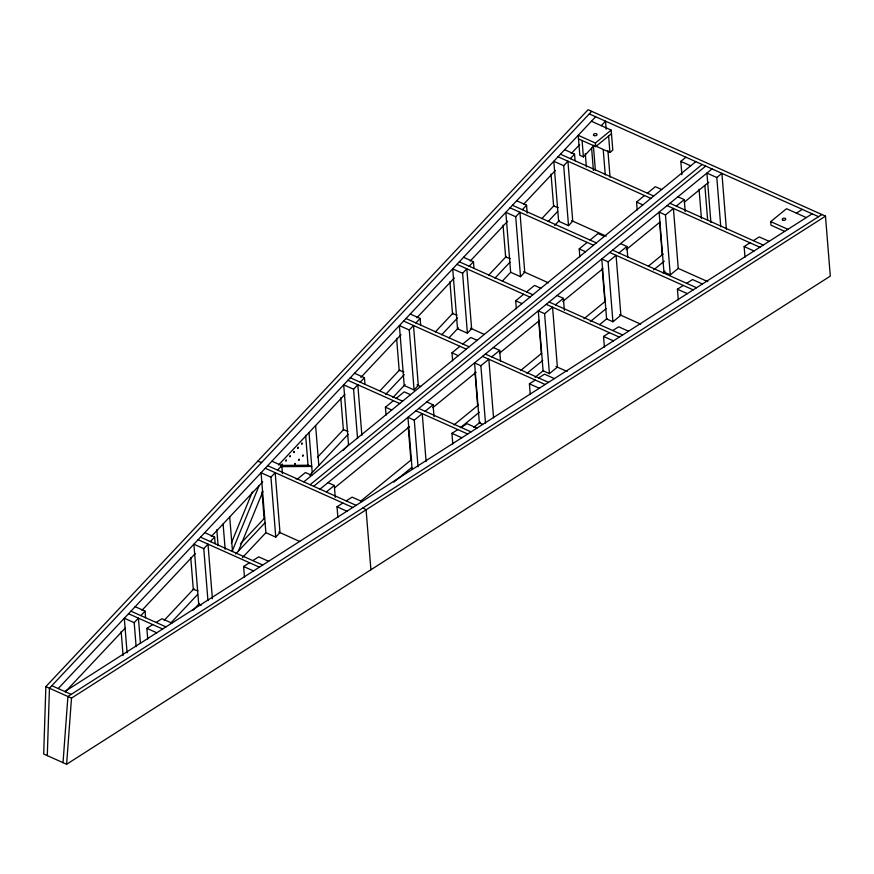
<?xml version="1.0" encoding="UTF-8"?>
<svg xmlns="http://www.w3.org/2000/svg" width="874" height="874" viewBox="0 0 874 874"><rect width="100%" height="100%" fill="white"/><g stroke="black" fill="none" stroke-linecap="round" stroke-linejoin="round"><path stroke-width="1.31" d="M45.863 686.614L43.7 754L66.61 764.269L830.3 276.108L825.482 216.151L588.082 109.731L45.863 686.614L71.504 698.108L825.482 216.151M47.294 755.606L49.457 688.22L591.676 111.348M63.026 762.652L67.921 696.491L821.888 214.545M66.61 764.269L71.504 698.108M231.315 543.169L252.346 491.953M232.429 550.62L259.108 485.66M238.405 551.079L262.954 491.297M58.208 688.559L595.653 116.755M65.332 691.826L125.179 628.155M142.014 610.249L195.306 553.537M211.202 536.625L262.692 481.847M278.533 465.001L344.924 394.36M360.82 377.448L401.024 334.666M416.92 317.754L454.327 277.965M470.223 261.053L507.619 221.253M523.526 204.341L555.318 170.517M571.214 153.606L579.626 144.658M136.125 646.64L134.192 622.659L138.42 618.158L140.463 643.472M140.823 615.613L145.051 611.112L135.164 606.676M207.946 600.591L203.773 548.643L208.001 544.141L212.393 598.756M210.394 541.585L214.622 537.084L204.745 532.659M270.94 477.171L275.179 472.67L279.997 532.616L275.769 537.117L265.882 532.681L261.064 472.736L270.94 477.171L275.769 537.117M277.571 470.114L281.799 465.613L271.912 461.188M357.553 438.54L353.588 389.247L357.816 384.746L361.88 435.372M360.208 382.2L364.436 377.699L354.549 373.264M409.272 330.001L413.5 325.499L418.318 385.445L414.09 389.946L404.214 385.521L399.385 325.565L409.272 330.001L414.09 389.946M415.893 322.954L420.132 318.453L410.245 314.017M462.586 273.278L466.814 268.777L471.632 328.722L467.404 333.223L457.528 328.799L452.699 268.842L462.586 273.278L467.404 333.223M469.207 266.231L473.446 261.73L463.559 257.295M515.715 216.752L519.943 212.251L524.761 272.207L520.533 276.697L510.656 272.273L505.827 212.327L515.715 216.752L520.533 276.697M522.346 209.705L526.574 205.204L516.687 200.769M563.697 165.699L567.925 161.198L572.743 221.144L568.515 225.645L558.628 221.22L553.81 161.264L563.697 165.699L568.515 225.645M570.318 158.653L574.546 154.152L564.67 149.716M601.312 125.681L605.54 121.191L606.185 129.177M578.501 138.911L595.686 146.613L595.402 143.019L578.206 135.317L579.823 155.299L583.406 156.905L594.222 145.401L609.932 152.447L612.805 150.099L611.188 130.117L591.425 121.257M164.137 620.442L194.061 588.606M317.481 457.299L343.657 429.451M380.114 390.656L399.757 369.768M435.285 331.967L453.049 313.067M488.577 275.266L506.341 256.366M541.869 218.566L554.018 205.63M240.437 543.781L264.691 517.976M170.517 623.293L197.633 594.451M235.663 553.985L264.953 522.827M309.757 475.172L348.169 434.302M385.565 394.513L404.269 374.607M441.665 334.818L457.561 317.918M494.957 278.129L509.913 262.211M548.249 221.428L557.601 211.475M192.881 610.358L199.425 603.399M242.426 557.645L265.794 532.779M343.395 450.219L348.999 444.254M392.939 397.506L405.088 384.582M449.028 337.834L458.38 327.881M502.321 281.144L510.733 272.185M554.673 225.437L559.338 220.467M595.402 143.019L611.188 130.117M595.686 146.613L611.483 133.711M681.895 174.713L680.824 161.384L685.926 157.222M297.477 479.039L305.441 472.528L311.767 475.369M386.057 415.194L385.412 407.208L393.376 400.696M396.25 398.347L404.214 391.847L410.54 394.677M452.623 360.82L451.978 352.834L459.942 346.322M462.816 343.985L470.78 337.473L477.106 340.314M516.348 308.773L515.704 300.776L523.668 294.265M526.541 291.927L534.506 285.416L540.831 288.256M579.855 256.89L579.211 248.904L587.175 242.393M590.048 240.055L598.013 233.544L604.338 236.384M637.201 210.044L636.556 202.047L644.531 195.536M647.394 193.198L655.358 186.686L661.684 189.527M303.802 481.869L695.802 161.657M310.128 484.709L702.128 164.487M313.69 486.305L705.689 166.082M320.015 489.145L712.015 168.922M326.341 491.975L334.305 485.474L327.979 482.634M418.034 466.771L414.276 420.143L422.24 413.631L426.108 461.592M425.114 411.293L433.078 404.782L426.752 401.953M485.485 423.027L480.875 365.747L488.839 359.236L493.548 417.848M491.701 356.898L499.666 350.387L493.34 347.546M544.6 313.69L552.565 307.178L557.383 367.124L549.418 373.635L543.093 370.794L538.275 310.849L544.6 313.69L549.418 373.635M555.427 304.84L563.391 298.329L557.066 295.499M608.096 261.818L616.061 255.306L620.89 315.252L612.925 321.763L606.6 318.923L601.771 258.977L608.096 261.818L612.925 321.763M618.934 252.968L626.898 246.457L620.573 243.617M665.453 214.96L673.417 208.46L678.246 268.405L670.271 274.906L663.945 272.076L659.127 212.131L665.453 214.96L670.271 274.906M676.29 206.111L684.255 199.611L677.929 196.77M334.556 487.911L409.567 426.632M432.816 407.645L476.133 372.258M499.382 353.26L539.531 320.463M562.78 301.475L602.929 268.679M626.177 249.691L659.99 222.072M684.287 202.222L708.836 182.163M720.766 226.803L716.8 177.52L721.902 173.358L726.403 229.305M361.028 500.878L411.741 459.44M454.01 424.917L478.307 405.066M520.576 370.543L541.705 353.282M583.974 318.759L605.103 301.486M648.432 266.1L663.224 254.017M393.77 482.131L411.73 467.459M460.336 427.757L479.356 412.222M526.902 373.373L542.754 360.427M590.3 321.588L606.152 308.642M653.697 269.804L664.262 261.173M473.817 427.386L480.154 422.208M535.106 377.328L543.552 370.423M599.553 324.68L606.949 318.639M662.951 272.885L665.07 271.159M784.612 231.315L771.021 225.219L770.726 221.614L786.524 208.711L806.287 217.582M147.728 639.003L146.865 628.34L152.742 624.582M156.085 622.452L161.963 618.694L171.85 623.118M244.469 577.157L243.617 566.505L249.494 562.736M252.826 560.605L258.715 556.847L268.591 561.283M337.877 517.452L337.025 506.789L342.903 503.031M346.235 500.9L352.124 497.142L362 501.567M452.787 443.992L451.934 433.34L457.812 429.582M461.155 427.452L467.033 423.693L476.92 428.118M530.267 394.48L529.404 383.817L535.281 380.059M538.624 377.929L544.502 374.17L554.389 378.595M604.393 347.087L603.541 336.424L609.418 332.666M612.761 330.536L618.639 326.778L628.526 331.213M678.279 299.858L677.416 289.207L683.304 285.448M686.636 283.318L692.514 279.56L702.401 283.984M744.998 257.218L744.145 246.555L750.023 242.797M753.355 240.667L759.233 236.909L769.12 241.333M796.411 213.147L802.288 209.389M64.829 691.531L812.175 213.824M281.297 465.416L308.052 465.241L311.734 466.443L280.969 466.65M295.762 478.744L298.438 478.733M558.235 207.586L553.613 206.067L551.035 174.101M510.252 258.628L505.631 257.12L503.053 225.142M457.124 315.153L452.503 313.646L449.924 281.668M403.81 371.876L399.189 370.368L396.61 338.391M347.983 431.275L343.362 429.768L340.784 397.79M257.721 461.221L261.621 462.488M197.928 590.922L193.296 589.415L190.729 557.437M589.273 113.893L818.556 216.676M680.824 161.384L690.711 165.82M716.8 177.52L706.924 173.085L710.89 222.378M770.726 221.614L787.911 229.327M669.954 203.281L763.242 245.091M560.442 154.217L653.719 196.038M558.038 156.774L650.857 198.376M667.091 205.619L759.91 247.233M744.145 246.555L754.022 250.991M636.556 202.047L642.882 204.887M571.52 220.598L606.174 236.133M678.104 268.34L707.798 281.657M512.459 205.27L596.374 242.885M612.608 250.128L696.523 287.743M510.055 207.826L593.501 245.233M609.735 252.466L693.18 289.873M677.416 289.207L687.303 293.631M579.211 248.904L585.536 251.734M523.602 271.683L548.511 282.848M619.546 314.651L640.718 324.145M459.331 261.796L532.867 294.767M549.101 302L622.638 334.971M456.927 264.352L529.994 297.105M546.239 304.349L619.305 337.102M603.541 336.424L613.428 340.86M515.704 300.776L522.029 303.617M470.42 328.187L484.043 334.294M556.017 366.512L567.16 371.516M406.017 318.518L469.141 346.814M485.376 354.057L548.511 382.353M403.613 321.075L466.279 349.163M482.514 356.395L545.168 384.494M529.404 383.817L539.291 388.253M480.875 365.747L474.549 362.907L479.367 422.852L482.535 424.272M451.978 352.834L458.304 355.663M417.04 384.877L420.722 386.526M350.321 377.765L402.575 401.188M418.788 408.453L471.031 431.876M347.928 380.321L399.702 403.526M415.915 410.802L467.699 434.007M353.588 389.247L343.701 384.822L348.518 444.768M451.934 433.34L461.822 437.765M385.412 407.208L391.738 410.037M414.276 420.143L407.95 417.302L412.135 469.262M267.684 465.689L356.122 505.336M265.292 468.235L352.79 507.466M337.025 506.789L346.912 511.224M278.74 532.048L299.695 541.443M200.517 537.16L262.713 565.041M198.114 539.706L259.381 567.171M203.773 548.643L193.886 544.207L198.704 604.153L201.184 605.267M243.617 566.505L253.493 570.93M130.936 611.177L165.973 626.876M128.544 613.734L162.63 629.018M134.192 622.659L124.305 618.235L127.101 652.867M146.865 628.34L156.752 632.776M51.828 685.697L71.209 694.393M362.939 507.914L366.097 509.804L370.915 569.75M704.859 185.419L707.645 220.051M699.069 189.243L701.429 218.555M684.255 199.611L685.216 211.595M659.662 222.848L662.23 254.826M626.898 246.457L627.75 257.109M608.61 136.06L609.932 152.447M607.9 150.492L610.041 177.138M603.235 149.662L605.278 174.975M593.359 145.237L595.391 170.55M602.208 268.373L604.884 301.672M591.589 147.837L593.402 170.485M585.296 153.562L586.367 166.89M582.084 140.517L583.406 156.905M574.546 154.152L575.081 160.805M563.391 298.329L564.364 310.325M538.701 320.245L541.377 353.544M526.574 205.204L527.208 213.19M499.666 350.387L500.529 361.049M473.446 261.73L473.981 268.394M474.975 372.302L477.652 405.602M433.078 404.782L434.039 416.778M420.132 318.453L420.667 325.106M408.224 426.829L410.9 460.128M364.436 377.699L364.971 384.363M334.305 485.474L335.266 497.459M315.612 425.54L318.824 465.514M309.003 432.575L312.226 472.539M305.638 435.361L308.107 466.006M281.799 465.613L282.444 473.61M261.992 491.931L264.134 518.577M229.72 516.927L232.506 551.57M223.11 523.963L225.153 549.265M216.818 529.688L218.107 545.671M214.622 537.084L215.157 543.748M145.051 611.112L145.587 617.776M121.147 631.465L123.081 655.445M281.778 464.924C282.652 466.454 282.597 462.248 281.778 464.924M285.743 460.707C286.606 462.248 286.596 457.998 285.743 460.707M289.709 456.479C290.572 458.031 290.561 453.77 289.709 456.479M293.675 452.262C294.538 453.792 294.527 449.597 293.675 452.262M294.636 464.258C295.499 465.787 295.488 461.581 294.636 464.258M297.641 448.045C298.493 449.575 298.493 445.379 297.641 448.045M298.602 460.041C299.465 461.57 299.454 457.364 298.602 460.041M301.606 443.828C302.459 445.358 302.459 441.162 301.606 443.828M302.568 455.824C303.431 457.353 303.42 453.147 302.568 455.824M594.145 135.579A1.781 1.093 -4.6 0 0 597.018 134.749A1.781 1.093 -4.6 0 0 594.615 133.667A1.781 1.093 -4.6 0 0 594.145 135.579M782.864 220.172A1.781 1.093 -4.6 0 0 785.737 219.352A1.781 1.093 -4.6 0 0 783.333 218.271A1.781 1.093 -4.6 0 0 782.864 220.172"/></g></svg>
